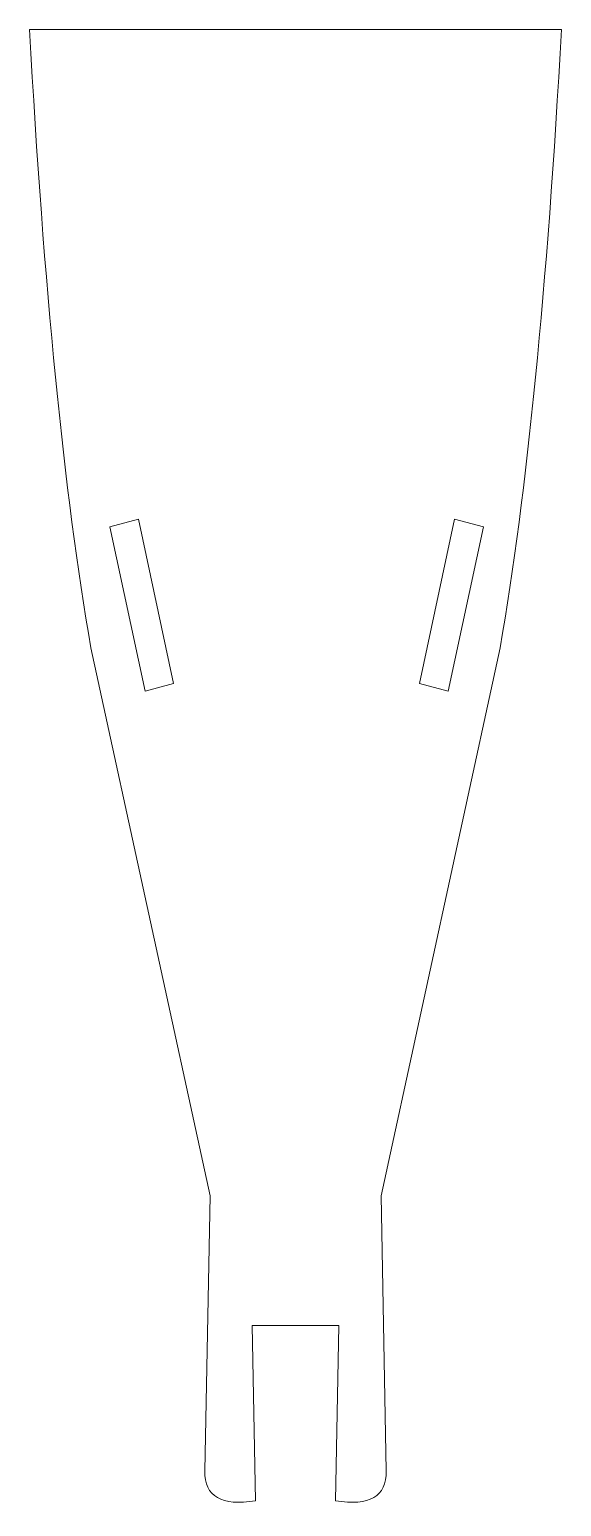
# Model space of a CAD drawing. Header units: millimetres. Extents: x 3233 to 3287, y 1348 to 1498.
import ezdxf

# ---------------------------------------------------------------- set-up
doc = ezdxf.new("R2010")
doc.units = ezdxf.units.MM

msp = doc.modelspace()

# ---------------------------------------------------------------- linework, layer by layer
at = {"lineweight": 20}
for points, knots in [([(3232.92, 1498.02), (3234.35, 1471.87), (3236.42, 1450.94), (3239.14, 1435.23), (3239.14, 1435.23), (3239.14, 1435.23), (3251.24, 1379.56), (3251.24, 1379.56)], [0, 0, 0, 0, 0.333333, 0.333333, 0.333333, 0.333333, 1, 1, 1, 1]), ([(3286.92, 1498.02), (3285.48, 1471.87), (3283.41, 1450.94), (3280.69, 1435.23), (3280.69, 1435.23), (3280.69, 1435.23), (3268.6, 1379.56), (3268.6, 1379.56)], [0, 0, 0, 0, 0.333333, 0.333333, 0.333333, 0.333333, 1, 1, 1, 1]), ([(3241.05, 1447.5), (3241.05, 1447.5), (3243.99, 1448.29), (3243.99, 1448.29), (3243.99, 1448.29), (3243.99, 1448.29), (3247.54, 1431.59), (3247.54, 1431.59), (3247.54, 1431.59), (3247.54, 1431.59), (3244.65, 1430.81), (3244.65, 1430.81), (3244.65, 1430.81), (3244.65, 1430.81), (3241.05, 1447.5), (3241.05, 1447.5)], [0, 0, 0, 0, 0.2, 0.2, 0.2, 0.2, 0.4, 0.4, 0.4, 0.4, 0.6, 0.6, 0.6, 0.6, 1, 1, 1, 1]), ([(3279, 1447.5), (3279, 1447.5), (3276.07, 1448.29), (3276.07, 1448.29), (3276.07, 1448.29), (3276.07, 1448.29), (3272.51, 1431.59), (3272.51, 1431.59), (3272.51, 1431.59), (3272.51, 1431.59), (3275.41, 1430.81), (3275.41, 1430.81), (3275.41, 1430.81), (3275.41, 1430.81), (3279, 1447.5), (3279, 1447.5)], [0, 0, 0, 0, 0.2, 0.2, 0.2, 0.2, 0.4, 0.4, 0.4, 0.4, 0.6, 0.6, 0.6, 0.6, 1, 1, 1, 1]), ([(3251.24, 1379.56), (3251.24, 1379.56), (3250.7, 1351.64), (3250.7, 1351.64), (3250.7, 1351.64), (3250.7, 1351.64), (3250.7, 1351.64), (3250.7, 1351.64)], [0, 0, 0, 0, 0.333333, 0.333333, 0.333333, 0.333333, 1, 1, 1, 1]), ([(3268.6, 1379.56), (3268.6, 1379.56), (3269.13, 1351.64), (3269.13, 1351.64), (3269.13, 1351.64), (3269.13, 1351.64), (3269.13, 1351.64), (3269.13, 1351.64)], [0, 0, 0, 0, 0.333333, 0.333333, 0.333333, 0.333333, 1, 1, 1, 1])]:
    msp.add_open_spline(points, degree=3, knots=knots, dxfattribs=at)
for points in [[(3286.92, 1498.02), (3250.92, 1498.02), (3232.92, 1498.02), (3232.92, 1498.02)], [(3255.5, 1366.4), (3255.5, 1366.4), (3255.86, 1348.61), (3255.86, 1348.61)], [(3255.5, 1366.4), (3261.39, 1366.4), (3264.33, 1366.4), (3264.33, 1366.4)], [(3264.33, 1366.4), (3264.33, 1366.4), (3263.97, 1348.61), (3263.97, 1348.61)], [(3255.86, 1348.61), (3252.41, 1348.03), (3250.69, 1349.03), (3250.7, 1351.64)], [(3263.97, 1348.61), (3267.43, 1348.03), (3269.15, 1349.03), (3269.13, 1351.64)]]:
    msp.add_open_spline(points, degree=3, dxfattribs=at)

doc.saveas('drawing.dxf')
